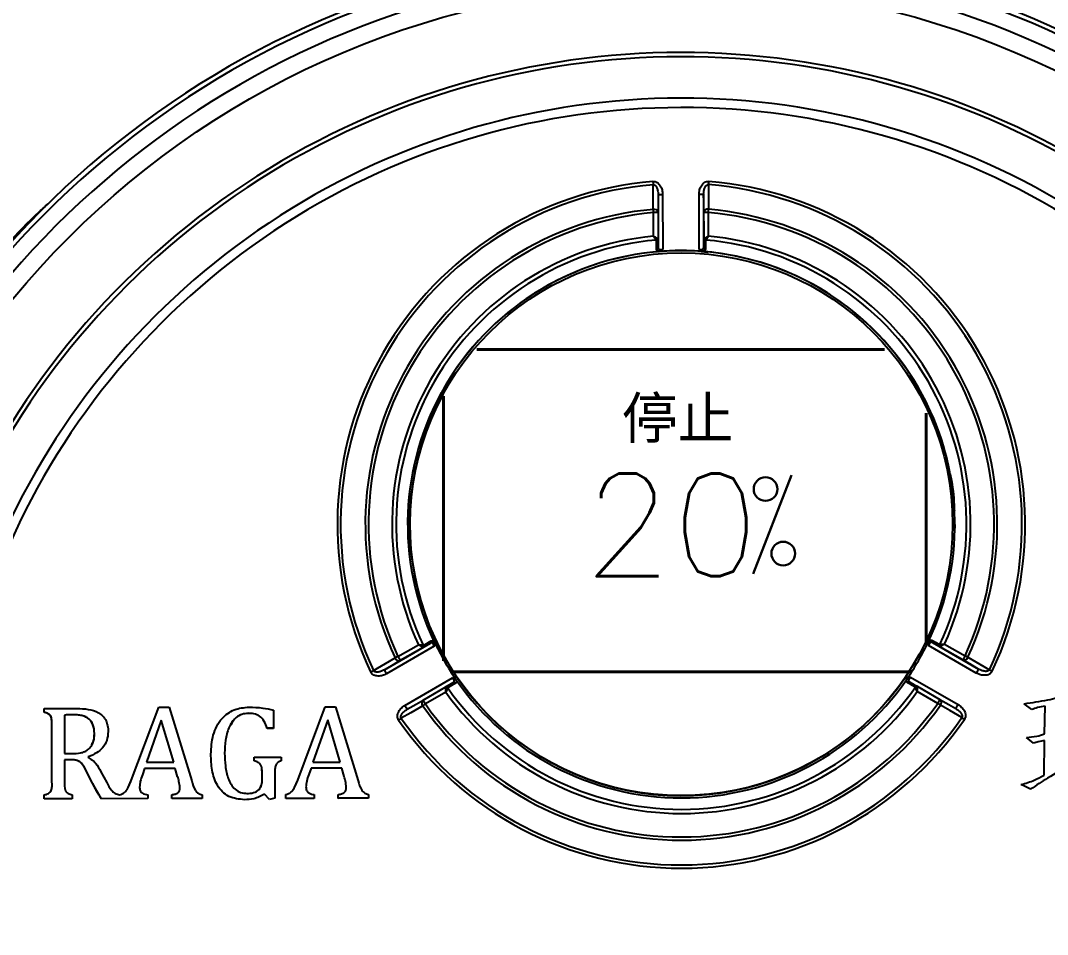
# Model space of a CAD drawing. Header units: millimetres. Extents: x 2462 to 4142, y 835 to 2023.
# Drawn here: x 2954.3 to 3066.9, y 1739.3 to 1839.5 of the extents above; entities that cross this region are included whole.
import ezdxf

# ---------------------------------------------------------------- set-up
doc = ezdxf.new("R2010")
doc.units = ezdxf.units.MM
for name, color, linetype, lineweight in [('DIM', 4, 'Continuous', 13), ('标注', 3, 'Continuous', 13), ('粗实线', 7, 'Continuous', 40)]:
    doc.layers.add(name, color=color, linetype=linetype, lineweight=lineweight)
doc.styles.add('01', font='txt.shx')

msp = doc.modelspace()

# ---------------------------------------------------------------- linework, layer by layer
at = {"color": 7, "linetype": 'Continuous', "lineweight": 25}
for p, q in [((3024.69, 1820.426), (3024.698, 1814.391)), ((3028.698, 1814.396), (3028.69, 1820.431)), ((3029.191, 1820.433), (3029.199, 1814.598)), ((3023.701, 1815.84), (3023.698, 1818.427)), ((3024.197, 1818.426), (3024.201, 1815.534)), ((3029.201, 1815.541), (3029.197, 1818.432)), ((3029.698, 1818.434), (3029.701, 1815.848)), ((3024.198, 1815.503), (3024.2, 1815.537)), ((3024.201, 1815.534), (3024.199, 1814.592)), ((3029.199, 1814.598), (3029.201, 1815.541)), ((3024.202, 1814.555), (3024.196, 1814.56)), ((3028.866, 1814.16), (3029.634, 1814.072)), ((2999.227, 1796.202), (3000.439, 1798.691)), ((3000.631, 1798.527), (3000.624, 1798.514)), ((3056.73, 1784.248), (3056.708, 1783.403)), ((2994.185, 1768.301), (2999.234, 1771.224)), ((2995.676, 1769.747), (2997.914, 1771.043)), ((2999.234, 1771.224), (2998.428, 1770.762)), ((3054.274, 1771.295), (3059.331, 1768.384)), ((3055.604, 1771.116), (3057.845, 1769.826)), ((2999.657, 1770.89), (2994.435, 1767.866)), ((2998.428, 1770.762), (2995.925, 1769.313)), ((3052.832, 1769.974), (3052.839, 1769.987)), ((3059.08, 1767.949), (3053.85, 1770.96)), ((3057.595, 1769.391), (3055.089, 1770.834)), ((2996.439, 1764.405), (3001.662, 1767.429)), ((3000.933, 1766.435), (3001.74, 1766.897)), ((3001.77, 1766.919), (3001.769, 1766.911)), ((3051.75, 1766.975), (3051.749, 1766.983)), ((3051.855, 1767.493), (3057.085, 1764.482)), ((2998.431, 1764.986), (3000.933, 1766.435)), ((3000.92, 1765.851), (2998.682, 1764.555)), ((3000.962, 1766.448), (3000.932, 1766.433)), ((3052.596, 1766.498), (3052.565, 1766.514)), ((3052.594, 1766.501), (3055.1, 1765.058)), ((3054.852, 1764.626), (3052.61, 1765.917)), ((3064.328, 1764.585), (3064.327, 1764.584)), ((3065.157, 1763.946), (3064.327, 1764.584)), ((3065.158, 1763.948), (3064.328, 1764.585)), ((3066.565, 1761.268), (3066.625, 1764.331)), ((3066.566, 1761.269), (3066.626, 1764.333)), ((3066.626, 1764.333), (3066.625, 1764.331)), ((2956.884, 1764.051), (2956.883, 1764.049)), ((2956.884, 1763.638), (2956.883, 1764.049)), ((2956.884, 1764.051), (2960.496, 1764.055)), ((2956.884, 1763.639), (2956.884, 1764.051)), ((2956.884, 1763.639), (2956.884, 1763.638)), ((2959.104, 1763.34), (2959.109, 1759.114)), ((2960.16, 1763.369), (2960.16, 1763.367)), ((2966.437, 1756.168), (2969.445, 1764.202)), ((2966.438, 1756.17), (2969.446, 1764.204)), ((2969.446, 1764.204), (2969.445, 1764.202)), ((2969.446, 1764.204), (2970.591, 1764.205)), ((2970.591, 1764.205), (2973.062, 1756.12)), ((2979.253, 1763.531), (2979.252, 1763.529)), ((2982.015, 1763.879), (2982.018, 1761.888)), ((2984.685, 1756.191), (2987.693, 1764.226)), ((2984.686, 1756.193), (2987.694, 1764.227)), ((2987.694, 1764.227), (2987.693, 1764.226)), ((2987.694, 1764.227), (2988.839, 1764.229)), ((2988.839, 1764.229), (2991.31, 1756.144)), ((3065.158, 1763.948), (3065.157, 1763.946)), ((2957.733, 1762.204), (2957.732, 1762.202)), ((2957.74, 1756.02), (2957.732, 1762.202)), ((2957.741, 1756.021), (2957.733, 1762.204)), ((2969.731, 1762.785), (2968.105, 1758.165)), ((2971.095, 1758.169), (2969.73, 1762.783)), ((2971.096, 1758.169), (2969.731, 1762.785)), ((2975.853, 1762.177), (2975.852, 1762.175)), ((2987.979, 1762.808), (2986.353, 1758.189)), ((2989.342, 1758.193), (2987.978, 1762.806)), ((2989.344, 1758.193), (2987.979, 1762.808)), ((2962.399, 1761.331), (2962.398, 1761.329)), ((2981.332, 1761.887), (2981.331, 1761.885)), ((2982.017, 1761.886), (2981.331, 1761.885)), ((2982.018, 1761.888), (2981.332, 1761.887)), ((2982.018, 1761.888), (2982.017, 1761.886)), ((2963.59, 1760.19), (2963.591, 1760.192)), ((3064.588, 1760.884), (3064.587, 1760.882)), ((3065.354, 1760.245), (3064.587, 1760.882)), ((3065.354, 1760.246), (3064.588, 1760.884)), ((3065.354, 1760.246), (3065.354, 1760.245)), ((3066.507, 1756.736), (3066.566, 1760.565)), ((3066.508, 1756.737), (3066.567, 1760.567)), ((3066.567, 1760.567), (3066.566, 1760.565)), ((2959.109, 1759.114), (2959.926, 1759.115)), ((2961.701, 1758.751), (2961.701, 1758.687)), ((2979.906, 1758.729), (2979.905, 1758.728)), ((2979.906, 1758.316), (2979.905, 1758.728)), ((2979.906, 1758.729), (2982.869, 1758.733)), ((2979.907, 1758.318), (2979.906, 1758.729)), ((2982.869, 1758.733), (2982.869, 1758.322)), ((2959.9, 1758.428), (2959.109, 1758.427)), ((2959.901, 1758.429), (2959.11, 1758.428)), ((2959.11, 1758.428), (2959.113, 1756.027)), ((2959.901, 1758.429), (2959.9, 1758.428)), ((2968.105, 1758.165), (2971.096, 1758.169)), ((2979.907, 1758.318), (2979.906, 1758.316)), ((2982.869, 1758.322), (2982.869, 1758.32)), ((2986.353, 1758.189), (2989.344, 1758.193)), ((2961.571, 1757.083), (2961.57, 1757.082)), ((2962.182, 1755.884), (2961.57, 1757.082)), ((2962.183, 1755.886), (2961.571, 1757.083)), ((2963.112, 1757.132), (2963.744, 1755.952)), ((2967.898, 1757.479), (2967.657, 1756.801)), ((2971.266, 1757.484), (2967.898, 1757.479)), ((2971.265, 1757.482), (2967.898, 1757.478)), ((2971.266, 1757.484), (2971.265, 1757.482)), ((2971.519, 1756.582), (2971.265, 1757.482)), ((2971.52, 1756.583), (2971.266, 1757.484)), ((2971.52, 1756.583), (2971.519, 1756.582)), ((2980.79, 1756.685), (2980.789, 1756.684)), ((2980.79, 1756.255), (2980.789, 1756.684)), ((2980.79, 1756.257), (2980.79, 1756.685)), ((2982.162, 1756.739), (2982.165, 1754.22)), ((2986.146, 1757.502), (2985.905, 1756.825)), ((2989.514, 1757.507), (2986.146, 1757.502)), ((2989.513, 1757.505), (2986.146, 1757.501)), ((2989.514, 1757.507), (2989.513, 1757.505)), ((2989.767, 1756.605), (2989.513, 1757.505)), ((2989.768, 1756.607), (2989.514, 1757.507)), ((2989.768, 1756.607), (2989.767, 1756.605)), ((2957.741, 1756.021), (2957.74, 1756.02)), ((2962.183, 1755.886), (2962.182, 1755.884)), ((2963.159, 1754.164), (2962.183, 1755.886)), ((2966.081, 1755.389), (2966.437, 1756.168)), ((2966.438, 1756.17), (2966.437, 1756.168)), ((2971.762, 1755.377), (2971.761, 1755.375)), ((2980.79, 1756.257), (2980.79, 1756.255)), ((2984.329, 1755.412), (2984.685, 1756.191)), ((2984.686, 1756.193), (2984.685, 1756.191)), ((2990.01, 1755.4), (2990.009, 1755.399)), ((3064.02, 1755.713), (3064.019, 1755.712)), ((3064.128, 1755.657), (3064.019, 1755.712)), ((3065.042, 1755.204), (3064.02, 1755.713)), ((2956.896, 1754.584), (2956.895, 1754.582)), ((2956.896, 1754.171), (2956.895, 1754.582)), ((2956.897, 1754.172), (2956.896, 1754.584)), ((2959.961, 1754.175), (2956.896, 1754.171)), ((2956.897, 1754.172), (2956.896, 1754.171)), ((2959.962, 1754.176), (2956.897, 1754.172)), ((2959.962, 1754.176), (2959.961, 1754.175)), ((2959.962, 1754.588), (2959.962, 1754.176)), ((2968.24, 1754.185), (2963.158, 1754.162)), ((2963.159, 1754.164), (2963.158, 1754.162)), ((2968.241, 1754.187), (2963.159, 1754.164)), ((2968.241, 1754.187), (2968.24, 1754.185)), ((2968.241, 1754.598), (2968.241, 1754.187)), ((2970.873, 1754.602), (2970.872, 1754.6)), ((2970.873, 1754.189), (2970.872, 1754.6)), ((2970.874, 1754.19), (2970.873, 1754.602)), ((2974.207, 1754.193), (2970.873, 1754.189)), ((2970.874, 1754.19), (2970.873, 1754.189)), ((2974.207, 1754.194), (2970.874, 1754.19)), ((2974.207, 1754.606), (2974.207, 1754.194)), ((2974.207, 1754.194), (2974.207, 1754.193)), ((2981.584, 1754.067), (2981.039, 1754.679)), ((2982.165, 1754.22), (2981.584, 1754.067)), ((2983.399, 1754.618), (2983.398, 1754.616)), ((2983.399, 1754.205), (2983.398, 1754.616)), ((2983.4, 1754.206), (2983.399, 1754.618)), ((2986.488, 1754.209), (2983.399, 1754.205)), ((2983.4, 1754.206), (2983.399, 1754.205)), ((2986.489, 1754.21), (2983.4, 1754.206)), ((2986.488, 1754.622), (2986.489, 1754.21)), ((2986.489, 1754.21), (2986.488, 1754.209)), ((2989.121, 1754.625), (2989.12, 1754.624)), ((2989.121, 1754.212), (2989.12, 1754.624)), ((2989.122, 1754.213), (2989.121, 1754.625)), ((2992.454, 1754.216), (2989.121, 1754.212)), ((2989.122, 1754.213), (2989.121, 1754.212)), ((2992.455, 1754.218), (2989.122, 1754.213)), ((2992.455, 1754.218), (2992.454, 1754.216)), ((2992.455, 1754.629), (2992.455, 1754.218))]:
    msp.add_line(p, q, dxfattribs=at)
at = {"color": 7, "linetype": 'Continuous', "lineweight": 25, "flags": 128}
for points in [[(3023.666, 1818.778), (3023.663, 1820.295), (3023.661, 1821.487)], [(3029.718, 1821.494), (3029.724, 1819.978), (3029.728, 1818.786)], [(3024.191, 1820.427), (3024.195, 1819.306), (3024.197, 1818.426)], [(3029.197, 1818.432), (3029.194, 1819.553), (3029.191, 1820.433)], [(3024.015, 1814.411), (3024.016, 1814.939), (3024.017, 1815.354)], [(3029.386, 1815.361), (3029.384, 1814.833), (3029.383, 1814.418)], [(2998.492, 1771.012), (2998.943, 1771.271), (2999.298, 1771.474)], [(3054.209, 1771.544), (3054.666, 1771.287), (3055.024, 1771.084)], [(3055.089, 1770.834), (3054.633, 1771.092), (3054.274, 1771.295)], [(2993, 1768.225), (2994.319, 1768.993), (2995.355, 1769.597)], [(2995.925, 1769.313), (2994.951, 1768.746), (2994.185, 1768.301)], [(3057.845, 1769.826), (3057.796, 1769.742), (3057.749, 1769.66), (3057.706, 1769.585), (3057.668, 1769.519), (3057.637, 1769.465), (3057.614, 1769.425), (3057.6, 1769.4), (3057.595, 1769.391)], [(3059.331, 1768.384), (3058.359, 1768.948), (3057.595, 1769.391)], [(3058.165, 1769.677), (3059.481, 1768.912), (3060.514, 1768.311)], [(3059.331, 1768.384), (3059.326, 1768.375), (3059.311, 1768.35), (3059.288, 1768.31), (3059.257, 1768.256), (3059.219, 1768.19), (3059.176, 1768.115), (3059.129, 1768.033), (3059.08, 1767.949)], [(3001.988, 1766.829), (3001.537, 1766.57), (3001.182, 1766.366)], [(3052.346, 1766.431), (3051.89, 1766.689), (3051.531, 1766.892)], [(3051.78, 1766.961), (3052.236, 1766.703), (3052.594, 1766.501)], [(2998.393, 1764.351), (2997.073, 1763.585), (2996.036, 1762.983)], [(2996.69, 1763.974), (2997.665, 1764.54), (2998.431, 1764.986)], [(3055.1, 1765.058), (3055.096, 1765.05), (3055.081, 1765.026), (3055.059, 1764.986), (3055.028, 1764.932), (3054.99, 1764.867), (3054.947, 1764.792), (3054.9, 1764.711), (3054.852, 1764.626)], [(3055.1, 1765.058), (3056.072, 1764.494), (3056.836, 1764.05)], [(3057.492, 1763.061), (3056.176, 1763.824), (3055.141, 1764.423)], [(3056.836, 1764.05), (3056.841, 1764.058), (3056.855, 1764.083), (3056.878, 1764.122), (3056.909, 1764.176), (3056.946, 1764.242), (3056.99, 1764.316), (3057.036, 1764.398), (3057.085, 1764.482)]]:
    msp.add_lwpolyline(points, dxfattribs=at)
at = {"color": 7, "linetype": 'Continuous', "lineweight": 25}
for centre, radius in [((3026.511, 1748.766), 94.663), ((3026.735, 1784.256), 29.75)]:
    msp.add_circle(centre, radius, dxfattribs=at)
for centre, radius, start, end in [((3026.49, 1748.729), 98.896, 99.98751, 170.15867), ((3026.508, 1748.761), 98.356, 99.97048, 170.17569), ((3026.508, 1748.76), 98.358, 9.97103, 80.17554), ((3026.49, 1748.728), 98.897, 9.98805, 80.15852), ((3026.511, 1748.767), 96.559, 99.97048, 170.17569), ((3026.511, 1748.765), 96.56, 9.97103, 80.17554), ((3026.772, 1749.242), 86.736, 352.83814, 187.30792), ((3026.773, 1749.245), 86.27, 352.83813, 187.30793), ((3026.781, 1749.258), 81.714, 352.48125, 187.66482), ((3026.781, 1749.26), 80.681, 352.48124, 187.66483), ((3026.736, 1784.26), 37.707, 94.72361, 205.42275), ((3212.216, 1837.401), 189.226, 184.71747, 184.82439), ((3283.993, 1801.469), 255.063, 175.41772, 175.49703), ((3026.737, 1784.26), 37.707, 334.72419, 85.42251), ((3026.737, 1784.26), 37.353, 94.72361, 205.42275), ((3026.737, 1784.26), 37.354, 334.7242, 85.4225), ((3024.515, 1859.952), 39.527, 269.53091, 270.25444), ((3028.764, 1860.463), 40.032, 269.89434, 270.6112), ((3026.741, 1784.269), 34.646, 95.09165, 205.05471), ((3026.741, 1784.269), 34.293, 95.09165, 205.05471), ((3023.752, 1818.331), 0.456, 12.041, 100.76089), ((2837.03, 1801.815), 187.406, 5.08544, 5.1934), ((3023.874, 1778.9), 39.527, 89.53091, 90.25444), ((3029.645, 1818.336), 0.457, 79.4491, 167.92022), ((3029.624, 1778.402), 40.032, 89.89434, 90.6112), ((2771.88, 1840.765), 258.783, 355.04975, 355.12792), ((3026.742, 1784.269), 34.293, 335.09222, 85.05448), ((3026.741, 1784.269), 34.646, 335.09221, 85.05449), ((3026.742, 1784.269), 31.717, 95.50035, 204.64601), ((3026.741, 1784.268), 31.264, 95.04994, 205.09641), ((3023.929, 1815.632), 0.229, 285.17071, 349.95254), ((3024.012, 1815.543), 0.189, 271.51248, 357.39618), ((3029.39, 1815.55), 0.19, 182.85594, 268.61862), ((3029.473, 1815.639), 0.229, 190.2422, 254.92736), ((3026.741, 1784.268), 31.264, 335.05052, 85.09619), ((3026.742, 1784.269), 31.717, 335.50092, 84.64578), ((3026.736, 1784.26), 30, 94.80213, 205.34423), ((3026.731, 1784.25), 30, 90.07294, 151.33646), ((3024.01, 1814.6), 0.189, 271.64013, 357.40387), ((3026.736, 1784.26), 30, 85.34382, 94.80225), ((3026.731, 1784.25), 30, 2.81714, 90.07307), ((3026.737, 1784.26), 30, 334.8027, 85.344), ((3029.388, 1814.608), 0.19, 182.84832, 268.49114), ((3026.728, 1784.244), 29.75, 151.33681, 331.33625), ((2999.132, 1771.384), 0.19, 302.76923, 28.40737), ((3026.737, 1784.26), 30, 205.34413, 214.80257), ((3026.737, 1784.26), 30, 325.34392, 334.80244), ((3054.377, 1771.454), 0.19, 151.70659, 237.28482), ((3055.191, 1770.994), 0.19, 151.57906, 237.27735), ((3055.309, 1771.022), 0.229, 165.20394, 229.91985), ((2998.208, 1770.949), 0.228, 310.16449, 15.00499), ((2998.325, 1770.921), 0.19, 302.77663, 28.53512), ((3070.735, 1609.128), 177.291, 115.04734, 115.16173), ((2995.787, 1769.748), 0.457, 199.36099, 287.67511), ((2960.184, 1749.051), 41.085, 29.54886, 30.24745), ((3057.733, 1769.828), 0.458, 252.44888, 340.70958), ((3013.759, 1674.834), 104.724, 64.91032, 65.10374), ((2915.917, 1929.625), 178.863, 295.41544, 295.52883), ((3029.927, 1788.562), 41.085, 209.54886, 210.24745), ((3105.513, 1862.831), 104.685, 244.54222, 244.73571), ((3001.827, 1766.729), 0.189, 31.72376, 117.49033), ((3026.737, 1784.26), 30, 214.80241, 325.34366), ((3051.693, 1766.793), 0.189, 62.64255, 148.47014), ((3000.986, 1766.152), 0.228, 45.08991, 110.0333), ((3026.742, 1784.269), 31.717, 215.50062, 324.64544), ((3001.021, 1766.267), 0.189, 31.59583, 117.48286), ((3026.741, 1784.268), 31.264, 215.05022, 325.09585), ((3052.507, 1766.332), 0.189, 62.65017, 148.59802), ((3052.543, 1766.218), 0.228, 70.12675, 135.04222), ((3031.572, 1784.604), 40.526, 209.8964, 210.602), ((2998.737, 1764.649), 0.455, 132.2705, 220.85579), ((3135.115, 1570.335), 237.35, 125.08662, 125.17208), ((3026.742, 1784.269), 34.646, 215.09194, 325.05413), ((2963.549, 1744.355), 40.526, 29.8964, 30.602), ((3026.742, 1784.269), 34.293, 215.09193, 325.05414), ((2994.603, 1678.37), 105.214, 54.87367, 55.06623), ((3054.796, 1764.72), 0.455, 319.30276, 48.08341), ((2862.301, 1955.366), 234.299, 304.71851, 304.80509), ((3026.737, 1784.26), 37.707, 214.72389, 325.42217), ((3026.737, 1784.26), 37.354, 214.72388, 325.42219), ((3117.434, 1849.44), 105.139, 235.24158, 235.43428)]:
    msp.add_arc(centre, radius, start, end, dxfattribs=at)
for points, knots in [([(3023.631, 1821.839), (3023.714, 1821.837), (3023.88, 1821.833), (3024.182, 1821.689), (3024.463, 1821.377), (3024.655, 1820.917), (3024.679, 1820.589), (3024.69, 1820.426)], [0, 0, 0, 0, 0.1253862, 0.2510607, 0.5003133, 0.7501156, 1, 1, 1, 1]), ([(3028.69, 1820.431), (3028.702, 1820.595), (3028.724, 1820.922), (3028.915, 1821.383), (3029.196, 1821.695), (3029.498, 1821.841), (3029.663, 1821.844), (3029.746, 1821.846)], [0, 0, 0, 0, 0.2502314, 0.5000296, 0.7491734, 0.874662, 1, 1, 1, 1]), ([(3023.661, 1821.487), (3023.682, 1821.488), (3023.724, 1821.49), (3023.809, 1821.464), (3023.905, 1821.394), (3023.996, 1821.274), (3024.098, 1821.074), (3024.135, 1820.906), (3024.16, 1820.792)], [0, 0, 0, 0, 0.06582284, 0.13138416, 0.27321533, 0.43641452, 0.61616781, 1, 1, 1, 1]), ([(3024.16, 1820.792), (3024.16, 1820.792), (3024.194, 1820.674), (3024.192, 1820.55), (3024.191, 1820.427)], [0, 0, 0, 0, 0.0029162, 1, 1, 1, 1]), ([(3029.191, 1820.433), (3029.196, 1820.555), (3029.207, 1820.794), (3029.284, 1821.081), (3029.383, 1821.281), (3029.474, 1821.401), (3029.57, 1821.471), (3029.655, 1821.497), (3029.697, 1821.495), (3029.718, 1821.494)], [0, 0, 0, 0, 0.28654563, 0.56106869, 0.68919014, 0.8054766, 0.90650496, 0.95317639, 1, 1, 1, 1]), ([(2928.741, 1765.61), (2929.425, 1768.91), (2930.792, 1775.511), (2934.108, 1785.082), (2938.315, 1794.279), (2943.438, 1803.015), (2949.486, 1811.11), (2954.207, 1816.628), (2957.094, 1819.194), (2957.463, 1819.523)], [0, 0, 0, 0, 0.16268914, 0.32537829, 0.48806743, 0.65075657, 0.81344572, 0.97613486, 1, 1, 1, 1]), ([(3023.989, 1815.411), (3023.974, 1815.433), (3023.943, 1815.48), (3023.876, 1815.581), (3023.794, 1815.703), (3023.736, 1815.789), (3023.701, 1815.84)], [0, 0, 0, 0, 0.2332838, 0.4987609, 0.703468, 1, 1, 1, 1]), ([(3023.701, 1815.84), (3023.755, 1815.811), (3023.847, 1815.762), (3023.975, 1815.691), (3024.082, 1815.632), (3024.131, 1815.605), (3024.154, 1815.592)], [0, 0, 0, 0, 0.2946467, 0.5012456, 0.7664226, 1, 1, 1, 1]), ([(3024.017, 1815.354), (3024.015, 1815.365), (3024.013, 1815.385), (3023.996, 1815.403), (3023.989, 1815.411)], [0, 0, 0, 0, 0.5593038, 1, 1, 1, 1]), ([(3024.154, 1815.592), (3024.167, 1815.584), (3024.194, 1815.566), (3024.199, 1815.545), (3024.201, 1815.534)], [0, 0, 0, 0, 0.4553313, 1, 1, 1, 1]), ([(3029.201, 1815.541), (3029.203, 1815.552), (3029.208, 1815.572), (3029.235, 1815.59), (3029.248, 1815.598)], [0, 0, 0, 0, 0.5446687, 1, 1, 1, 1]), ([(3029.248, 1815.598), (3029.271, 1815.611), (3029.321, 1815.639), (3029.428, 1815.698), (3029.556, 1815.769), (3029.648, 1815.819), (3029.701, 1815.848)], [0, 0, 0, 0, 0.2335598, 0.4987543, 0.7053199, 1, 1, 1, 1]), ([(3029.414, 1815.418), (3029.405, 1815.408), (3029.389, 1815.39), (3029.387, 1815.37), (3029.386, 1815.361)], [0, 0, 0, 0, 0.5591883, 1, 1, 1, 1]), ([(3029.701, 1815.848), (3029.667, 1815.797), (3029.61, 1815.71), (3029.527, 1815.589), (3029.46, 1815.487), (3029.429, 1815.44), (3029.414, 1815.418)], [0, 0, 0, 0, 0.2964987, 0.501239, 0.7666988, 1, 1, 1, 1]), ([(3024.294, 1814.171), (3024.252, 1814.185), (3024.167, 1814.212), (3024.081, 1814.271), (3024.025, 1814.338), (3024.018, 1814.387), (3024.015, 1814.411)], [0, 0, 0, 0, 0.2466328, 0.5004014, 0.7469414, 1, 1, 1, 1]), ([(3024.199, 1814.592), (3024.207, 1814.546), (3024.22, 1814.477), (3024.299, 1814.401), (3024.357, 1814.372), (3024.384, 1814.358)], [0, 0, 0, 0, 0.4990701, 0.7628027, 1, 1, 1, 1]), ([(3024.225, 1814.154), (3024.266, 1814.161), (3024.354, 1814.177), (3024.515, 1814.257), (3024.626, 1814.338), (3024.698, 1814.391)], [0, 0, 0, 0, 0.2307502, 0.499775, 1, 1, 1, 1]), ([(3024.225, 1814.154), (3024.239, 1814.156), (3024.259, 1814.158), (3024.283, 1814.165), (3024.29, 1814.169), (3024.294, 1814.171)], [0, 0, 0, 0, 0.5590981, 0.7786873, 1, 1, 1, 1]), ([(3024.384, 1814.358), (3024.383, 1814.352), (3024.382, 1814.334), (3024.375, 1814.294), (3024.358, 1814.245), (3024.329, 1814.198), (3024.306, 1814.18), (3024.294, 1814.171)], [0, 0, 0, 0, 0.079312, 0.22974634, 0.50531734, 0.74880937, 1, 1, 1, 1]), ([(3028.698, 1814.396), (3028.734, 1814.369), (3028.806, 1814.317), (3028.922, 1814.243), (3029.043, 1814.183), (3029.131, 1814.168), (3029.172, 1814.161)], [0, 0, 0, 0, 0.2502989, 0.5003561, 0.7702956, 1, 1, 1, 1]), ([(3029.013, 1814.364), (3029.04, 1814.378), (3029.098, 1814.407), (3029.177, 1814.483), (3029.19, 1814.553), (3029.199, 1814.598)], [0, 0, 0, 0, 0.2371779, 0.5009298, 1, 1, 1, 1]), ([(3029.013, 1814.364), (3029.015, 1814.341), (3029.021, 1814.302), (3029.041, 1814.248), (3029.067, 1814.205), (3029.091, 1814.186), (3029.103, 1814.177)], [0, 0, 0, 0, 0.2846567, 0.5003173, 0.7484157, 1, 1, 1, 1]), ([(3029.383, 1814.418), (3029.38, 1814.393), (3029.373, 1814.345), (3029.316, 1814.278), (3029.23, 1814.219), (3029.145, 1814.191), (3029.103, 1814.177)], [0, 0, 0, 0, 0.25300459, 0.49959593, 0.75331724, 1, 1, 1, 1]), ([(3029.103, 1814.177), (3029.106, 1814.175), (3029.114, 1814.171), (3029.137, 1814.164), (3029.157, 1814.162), (3029.172, 1814.161)], [0, 0, 0, 0, 0.2172611, 0.4477367, 1, 1, 1, 1]), ([(3056.201, 1789.771), (3056.228, 1789.655), (3056.488, 1788.539), (3056.633, 1787.177), (3056.672, 1785.937), (3056.678, 1785.722)], [0, 0, 0, 0, 0.0878179, 0.8420885, 1, 1, 1, 1]), ([(2998.355, 1770.774), (2998.332, 1770.788), (2998.284, 1770.817), (2998.18, 1770.881), (2998.054, 1770.957), (2997.966, 1771.011), (2997.914, 1771.043)], [0, 0, 0, 0, 0.2335598, 0.4987543, 0.7053199, 1, 1, 1, 1]), ([(2997.914, 1771.043), (2997.975, 1771.039), (2998.079, 1771.032), (2998.225, 1771.021), (2998.346, 1771.014), (2998.402, 1771.01), (2998.428, 1771.008)], [0, 0, 0, 0, 0.29649866, 0.50123901, 0.76669877, 1, 1, 1, 1]), ([(2999.528, 1771.179), (2999.503, 1771.196), (2999.449, 1771.232), (2999.344, 1771.263), (2999.278, 1771.24), (2999.234, 1771.224)], [0, 0, 0, 0, 0.2371779, 0.5009298, 1, 1, 1, 1]), ([(2999.298, 1771.474), (2999.321, 1771.484), (2999.366, 1771.502), (2999.452, 1771.486), (2999.545, 1771.44), (2999.612, 1771.38), (2999.644, 1771.35)], [0, 0, 0, 0, 0.2530046, 0.4995959, 0.7533172, 1, 1, 1, 1]), ([(2999.644, 1771.35), (2999.642, 1771.335), (2999.638, 1771.306), (2999.612, 1771.258), (2999.579, 1771.219), (2999.548, 1771.193), (2999.533, 1771.183), (2999.528, 1771.179)], [0, 0, 0, 0, 0.2513234, 0.4940353, 0.7756165, 0.9195533, 1, 1, 1, 1]), ([(2999.644, 1771.35), (2999.644, 1771.354), (2999.644, 1771.363), (2999.638, 1771.387), (2999.63, 1771.405), (2999.624, 1771.418)], [0, 0, 0, 0, 0.2172611, 0.4477367, 1, 1, 1, 1]), ([(2999.657, 1770.89), (2999.662, 1770.935), (2999.672, 1771.024), (2999.678, 1771.161), (2999.669, 1771.296), (2999.638, 1771.38), (2999.624, 1771.418)], [0, 0, 0, 0, 0.2502989, 0.5003561, 0.7702956, 1, 1, 1, 1]), ([(3053.882, 1771.487), (3053.868, 1771.449), (3053.837, 1771.365), (3053.826, 1771.185), (3053.841, 1771.048), (3053.85, 1770.96)], [0, 0, 0, 0, 0.2307502, 0.499775, 1, 1, 1, 1]), ([(3053.862, 1771.419), (3053.895, 1771.449), (3053.961, 1771.51), (3054.055, 1771.555), (3054.141, 1771.572), (3054.186, 1771.554), (3054.209, 1771.544)], [0, 0, 0, 0, 0.2466328, 0.5004014, 0.7469414, 1, 1, 1, 1]), ([(3053.882, 1771.487), (3053.876, 1771.474), (3053.868, 1771.456), (3053.862, 1771.432), (3053.862, 1771.424), (3053.862, 1771.419)], [0, 0, 0, 0, 0.5590981, 0.7786873, 1, 1, 1, 1]), ([(3053.979, 1771.249), (3053.974, 1771.252), (3053.959, 1771.263), (3053.928, 1771.288), (3053.894, 1771.327), (3053.868, 1771.375), (3053.864, 1771.404), (3053.862, 1771.419)], [0, 0, 0, 0, 0.079312, 0.22974634, 0.50531734, 0.74880937, 1, 1, 1, 1]), ([(3054.274, 1771.295), (3054.23, 1771.31), (3054.164, 1771.333), (3054.058, 1771.302), (3054.005, 1771.266), (3053.979, 1771.249)], [0, 0, 0, 0, 0.4990701, 0.7628027, 1, 1, 1, 1]), ([(3055.024, 1771.084), (3055.035, 1771.08), (3055.054, 1771.072), (3055.077, 1771.078), (3055.088, 1771.08)], [0, 0, 0, 0, 0.5593038, 1, 1, 1, 1]), ([(3055.088, 1771.08), (3055.114, 1771.082), (3055.171, 1771.086), (3055.292, 1771.094), (3055.439, 1771.105), (3055.542, 1771.112), (3055.604, 1771.116)], [0, 0, 0, 0, 0.23328382, 0.49876095, 0.70346803, 1, 1, 1, 1]), ([(3055.604, 1771.116), (3055.552, 1771.084), (3055.463, 1771.03), (3055.337, 1770.954), (3055.233, 1770.89), (3055.185, 1770.861), (3055.162, 1770.847)], [0, 0, 0, 0, 0.2946467, 0.5012456, 0.7664226, 1, 1, 1, 1]), ([(2998.428, 1770.762), (2998.417, 1770.758), (2998.397, 1770.752), (2998.368, 1770.767), (2998.355, 1770.774)], [0, 0, 0, 0, 0.5446687, 1, 1, 1, 1]), ([(2998.428, 1771.008), (2998.442, 1771.005), (2998.465, 1771), (2998.483, 1771.008), (2998.492, 1771.012)], [0, 0, 0, 0, 0.55918828, 1, 1, 1, 1]), ([(3055.162, 1770.847), (3055.149, 1770.84), (3055.119, 1770.824), (3055.1, 1770.83), (3055.089, 1770.834)], [0, 0, 0, 0, 0.4553313, 1, 1, 1, 1]), ([(2994.435, 1767.866), (2994.287, 1767.794), (2993.992, 1767.65), (2993.497, 1767.585), (2993.087, 1767.672), (2992.81, 1767.861), (2992.724, 1768.002), (2992.681, 1768.073)], [0, 0, 0, 0, 0.2502314, 0.5000296, 0.7491734, 0.874662, 1, 1, 1, 1]), ([(2994.185, 1768.301), (2994.077, 1768.244), (2993.864, 1768.133), (2993.577, 1768.056), (2993.353, 1768.042), (2993.203, 1768.061), (2993.095, 1768.108), (2993.03, 1768.169), (2993.01, 1768.206), (2993, 1768.225)], [0, 0, 0, 0, 0.2865456, 0.5610687, 0.6891901, 0.8054766, 0.906505, 0.9531764, 1, 1, 1, 1]), ([(3060.834, 1768.16), (3060.791, 1768.089), (3060.705, 1767.947), (3060.428, 1767.757), (3060.018, 1767.67), (3059.523, 1767.734), (3059.228, 1767.877), (3059.08, 1767.949)], [0, 0, 0, 0, 0.1253862, 0.2510607, 0.5003133, 0.7501156, 1, 1, 1, 1]), ([(3060.514, 1768.311), (3060.504, 1768.292), (3060.485, 1768.255), (3060.42, 1768.194), (3060.312, 1768.146), (3060.162, 1768.127), (3059.939, 1768.141), (3059.651, 1768.217), (3059.439, 1768.327), (3059.331, 1768.384)], [0, 0, 0, 0, 0.0469095, 0.0936327, 0.1947106, 0.3110168, 0.4391204, 0.7135016, 1, 1, 1, 1]), ([(3002.103, 1767.137), (3002.076, 1767.169), (3002.019, 1767.238), (3001.869, 1767.337), (3001.743, 1767.393), (3001.662, 1767.429)], [0, 0, 0, 0, 0.2307502, 0.499775, 1, 1, 1, 1]), ([(3001.74, 1766.897), (3001.775, 1766.927), (3001.828, 1766.973), (3001.854, 1767.079), (3001.849, 1767.143), (3001.847, 1767.173)], [0, 0, 0, 0, 0.4990701, 0.7628027, 1, 1, 1, 1]), ([(3002.054, 1767.189), (3002.04, 1767.195), (3002.013, 1767.206), (3001.962, 1767.207), (3001.905, 1767.198), (3001.868, 1767.182), (3001.847, 1767.173)], [0, 0, 0, 0, 0.2515598, 0.4996828, 0.715314, 1, 1, 1, 1]), ([(3002.054, 1767.189), (3002.063, 1767.146), (3002.082, 1767.058), (3002.075, 1766.955), (3002.046, 1766.874), (3002.008, 1766.844), (3001.988, 1766.829)], [0, 0, 0, 0, 0.2466328, 0.5004014, 0.7469414, 1, 1, 1, 1]), ([(3002.103, 1767.137), (3002.094, 1767.149), (3002.082, 1767.165), (3002.065, 1767.182), (3002.058, 1767.187), (3002.054, 1767.189)], [0, 0, 0, 0, 0.5590981, 0.7786873, 1, 1, 1, 1]), ([(3051.855, 1767.493), (3051.814, 1767.475), (3051.732, 1767.439), (3051.61, 1767.376), (3051.498, 1767.301), (3051.44, 1767.232), (3051.414, 1767.2)], [0, 0, 0, 0, 0.2502989, 0.5003561, 0.7702956, 1, 1, 1, 1]), ([(3051.463, 1767.252), (3051.459, 1767.25), (3051.452, 1767.245), (3051.435, 1767.228), (3051.423, 1767.212), (3051.414, 1767.2)], [0, 0, 0, 0, 0.2172611, 0.4477367, 1, 1, 1, 1]), ([(3051.531, 1766.892), (3051.512, 1766.907), (3051.473, 1766.937), (3051.443, 1767.018), (3051.435, 1767.121), (3051.454, 1767.209), (3051.463, 1767.252)], [0, 0, 0, 0, 0.2530046, 0.4995959, 0.7533172, 1, 1, 1, 1]), ([(3051.67, 1767.237), (3051.649, 1767.246), (3051.612, 1767.261), (3051.555, 1767.27), (3051.504, 1767.269), (3051.477, 1767.258), (3051.463, 1767.252)], [0, 0, 0, 0, 0.2846567, 0.5003173, 0.7484157, 1, 1, 1, 1]), ([(3051.67, 1767.237), (3051.668, 1767.207), (3051.664, 1767.142), (3051.691, 1767.036), (3051.744, 1766.991), (3051.78, 1766.961)], [0, 0, 0, 0, 0.2371779, 0.5009298, 1, 1, 1, 1]), ([(3000.908, 1766.366), (3000.908, 1766.381), (3000.91, 1766.414), (3000.925, 1766.427), (3000.933, 1766.435)], [0, 0, 0, 0, 0.4553313, 1, 1, 1, 1]), ([(3000.92, 1765.851), (3000.919, 1765.912), (3000.916, 1766.016), (3000.913, 1766.162), (3000.909, 1766.283), (3000.908, 1766.34), (3000.908, 1766.366)], [0, 0, 0, 0, 0.2946467, 0.5012456, 0.7664226, 1, 1, 1, 1]), ([(3001.147, 1766.313), (3001.135, 1766.29), (3001.111, 1766.239), (3001.057, 1766.131), (3000.993, 1765.999), (3000.947, 1765.906), (3000.92, 1765.851)], [0, 0, 0, 0, 0.23328382, 0.49876095, 0.70346803, 1, 1, 1, 1]), ([(3001.182, 1766.366), (3001.173, 1766.359), (3001.157, 1766.347), (3001.15, 1766.324), (3001.147, 1766.313)], [0, 0, 0, 0, 0.5593038, 1, 1, 1, 1]), ([(3052.382, 1766.379), (3052.377, 1766.392), (3052.37, 1766.414), (3052.353, 1766.426), (3052.346, 1766.431)], [0, 0, 0, 0, 0.5591883, 1, 1, 1, 1]), ([(3052.61, 1765.917), (3052.583, 1765.972), (3052.537, 1766.065), (3052.473, 1766.197), (3052.419, 1766.305), (3052.393, 1766.355), (3052.382, 1766.379)], [0, 0, 0, 0, 0.2964987, 0.501239, 0.7666988, 1, 1, 1, 1]), ([(3052.594, 1766.501), (3052.603, 1766.493), (3052.618, 1766.48), (3052.62, 1766.447), (3052.621, 1766.432)], [0, 0, 0, 0, 0.5446687, 1, 1, 1, 1]), ([(3052.621, 1766.432), (3052.62, 1766.406), (3052.62, 1766.349), (3052.617, 1766.228), (3052.615, 1766.081), (3052.612, 1765.978), (3052.61, 1765.917)], [0, 0, 0, 0, 0.2335598, 0.4987543, 0.7053199, 1, 1, 1, 1]), ([(3064.328, 1764.585), (3065.195, 1764.718), (3066.404, 1764.904), (3067.941, 1765.219), (3068.595, 1765.439), (3068.922, 1765.548)], [0, 0, 0, 0, 0.5601633, 0.7802465, 1, 1, 1, 1]), ([(2995.745, 1762.781), (2995.705, 1762.854), (2995.625, 1762.999), (2995.599, 1763.333), (2995.729, 1763.732), (2996.031, 1764.129), (2996.303, 1764.313), (2996.439, 1764.405)], [0, 0, 0, 0, 0.1253862, 0.2510607, 0.5003133, 0.7501156, 1, 1, 1, 1]), ([(3057.085, 1764.482), (3057.221, 1764.39), (3057.494, 1764.207), (3057.797, 1763.811), (3057.927, 1763.412), (3057.902, 1763.078), (3057.823, 1762.933), (3057.783, 1762.86)], [0, 0, 0, 0, 0.2502314, 0.5000296, 0.7491734, 0.874662, 1, 1, 1, 1]), ([(3066.625, 1764.331), (3066.344, 1764.282), (3065.844, 1764.195), (3065.367, 1764.022), (3065.157, 1763.946)], [0, 0, 0, 0, 0.56038766, 1, 1, 1, 1]), ([(3066.626, 1764.333), (3066.345, 1764.284), (3065.845, 1764.196), (3065.368, 1764.024), (3065.158, 1763.948)], [0, 0, 0, 0, 0.56038766, 1, 1, 1, 1]), ([(2957.733, 1762.204), (2957.731, 1762.361), (2957.727, 1762.674), (2957.691, 1763.072), (2957.536, 1763.354), (2957.271, 1763.54), (2957.039, 1763.599), (2956.884, 1763.639)], [0, 0, 0, 0, 0.2497875, 0.4986891, 0.623422, 0.7479725, 1, 1, 1, 1]), ([(2957.732, 1762.202), (2957.729, 1762.377), (2957.724, 1762.724), (2957.67, 1763.243), (2957.285, 1763.536), (2957.018, 1763.604), (2956.884, 1763.638)], [0, 0, 0, 0, 0.2815521, 0.5612636, 0.7788601, 1, 1, 1, 1]), ([(2960.16, 1763.367), (2959.962, 1763.367), (2959.61, 1763.366), (2959.258, 1763.347), (2959.103, 1763.338)], [0, 0, 0, 0, 0.5600157, 1, 1, 1, 1]), ([(2960.16, 1763.369), (2959.984, 1763.369), (2959.632, 1763.368), (2959.28, 1763.349), (2959.104, 1763.34)], [0, 0, 0, 0, 0.5000661, 1, 1, 1, 1]), ([(2962.399, 1761.331), (2962.381, 1761.622), (2962.353, 1762.062), (2962.105, 1762.595), (2961.816, 1762.921), (2961.448, 1763.154), (2960.894, 1763.344), (2960.452, 1763.359), (2960.16, 1763.369)], [0, 0, 0, 0, 0.2489128, 0.3771277, 0.4994141, 0.6203197, 0.749749, 1, 1, 1, 1]), ([(2962.398, 1761.329), (2962.378, 1761.658), (2962.338, 1762.31), (2961.729, 1763.063), (2960.925, 1763.343), (2960.415, 1763.359), (2960.16, 1763.367)], [0, 0, 0, 0, 0.280549, 0.55818377, 0.77860528, 1, 1, 1, 1]), ([(2960.496, 1764.055), (2960.901, 1764.044), (2961.704, 1764.022), (2962.694, 1763.722), (2963.345, 1763.234), (2963.687, 1762.741), (2963.872, 1762.157), (2963.895, 1761.751), (2963.908, 1761.53)], [0, 0, 0, 0, 0.2506607, 0.49794369, 0.62505009, 0.74850346, 0.86304556, 1, 1, 1, 1]), ([(2975.162, 1759.066), (2975.205, 1759.765), (2975.291, 1761.159), (2976.189, 1762.951), (2977.688, 1764.06), (2978.789, 1764.164), (2979.34, 1764.217)], [0, 0, 0, 0, 0.2808621, 0.5603944, 0.779988, 1, 1, 1, 1]), ([(2979.253, 1763.531), (2979.017, 1763.509), (2978.546, 1763.466), (2977.718, 1762.975), (2977.065, 1761.952), (2976.717, 1760.58), (2976.686, 1759.639), (2976.671, 1759.169)], [0, 0, 0, 0, 0.1250099, 0.2499863, 0.4986889, 0.7491401, 1, 1, 1, 1]), ([(2979.252, 1763.529), (2979.017, 1763.507), (2978.548, 1763.463), (2977.809, 1763.048), (2977.521, 1762.534), (2977.35, 1762.228)], [0, 0, 0, 0, 0.2883065, 0.5765354, 1, 1, 1, 1]), ([(2981.331, 1761.885), (2981.241, 1762.141), (2981.063, 1762.652), (2980.562, 1763.258), (2979.891, 1763.506), (2979.465, 1763.521), (2979.252, 1763.529)], [0, 0, 0, 0, 0.2807684, 0.5596325, 0.7793612, 1, 1, 1, 1]), ([(2981.332, 1761.887), (2981.242, 1762.143), (2981.064, 1762.653), (2980.563, 1763.26), (2979.891, 1763.508), (2979.466, 1763.523), (2979.253, 1763.531)], [0, 0, 0, 0, 0.2807684, 0.5596325, 0.7793612, 1, 1, 1, 1]), ([(2979.34, 1764.217), (2979.845, 1764.2), (2980.748, 1764.17), (2981.628, 1763.968), (2982.015, 1763.879)], [0, 0, 0, 0, 0.5599154, 1, 1, 1, 1]), ([(2996.036, 1762.983), (2996.024, 1763.001), (2996.002, 1763.036), (2995.982, 1763.123), (2995.994, 1763.241), (2996.053, 1763.38), (2996.175, 1763.568), (2996.302, 1763.685), (2996.389, 1763.764)], [0, 0, 0, 0, 0.0658285, 0.1313954, 0.2732387, 0.4364519, 0.6162206, 1, 1, 1, 1]), ([(2996.389, 1763.764), (2996.389, 1763.764), (2996.475, 1763.852), (2996.583, 1763.913), (2996.69, 1763.974)], [0, 0, 0, 0, 0.0031279, 1, 1, 1, 1]), ([(3056.836, 1764.05), (3056.944, 1763.99), (3057.052, 1763.929), (3057.138, 1763.841), (3057.139, 1763.84)], [0, 0, 0, 0, 0.993971, 1, 1, 1, 1]), ([(3057.139, 1763.84), (3057.225, 1763.762), (3057.352, 1763.646), (3057.475, 1763.458), (3057.533, 1763.319), (3057.546, 1763.201), (3057.526, 1763.115), (3057.504, 1763.079), (3057.492, 1763.061)], [0, 0, 0, 0, 0.3832777, 0.5632953, 0.7266841, 0.8686344, 0.9342103, 1, 1, 1, 1]), ([(2959.926, 1759.115), (2960.247, 1759.12), (2960.732, 1759.127), (2961.346, 1759.322), (2961.749, 1759.581), (2962.067, 1759.942), (2962.35, 1760.523), (2962.38, 1761.01), (2962.399, 1761.331)], [0, 0, 0, 0, 0.2508102, 0.3774947, 0.5007393, 0.621995, 0.7507204, 1, 1, 1, 1]), ([(2963.908, 1761.53), (2963.878, 1761.199), (2963.821, 1760.563), (2963.346, 1759.74), (2962.61, 1759.134), (2962.022, 1758.886), (2961.701, 1758.751)], [0, 0, 0, 0, 0.25974729, 0.49885509, 0.72623824, 1, 1, 1, 1]), ([(2962.082, 1760.097), (2962.162, 1760.227), (2962.391, 1760.598), (2962.395, 1761.041), (2962.398, 1761.329)], [0, 0, 0, 0, 0.349511, 1, 1, 1, 1]), ([(3064.588, 1760.884), (3064.964, 1760.919), (3065.637, 1760.981), (3066.282, 1761.181), (3066.566, 1761.269)], [0, 0, 0, 0, 0.5596138, 1, 1, 1, 1]), ([(3066.567, 1760.567), (3066.337, 1760.518), (3065.928, 1760.431), (3065.53, 1760.303), (3065.354, 1760.246)], [0, 0, 0, 0, 0.5601096, 1, 1, 1, 1]), ([(3066.566, 1760.565), (3066.336, 1760.517), (3065.927, 1760.43), (3065.529, 1760.301), (3065.354, 1760.245)], [0, 0, 0, 0, 0.5601096, 1, 1, 1, 1]), ([(2961.701, 1758.687), (2961.862, 1758.601), (2962.177, 1758.434), (2962.687, 1757.921), (2962.941, 1757.45), (2963.112, 1757.132)], [0, 0, 0, 0, 0.254228, 0.4964433, 1, 1, 1, 1]), ([(2978.866, 1754.063), (2978.269, 1754.119), (2977.371, 1754.203), (2976.395, 1754.909), (2975.679, 1755.857), (2975.227, 1757.299), (2975.184, 1758.477), (2975.162, 1759.066)], [0, 0, 0, 0, 0.2489102, 0.3740533, 0.4992899, 0.7492242, 1, 1, 1, 1]), ([(2976.671, 1759.169), (2976.685, 1758.698), (2976.714, 1757.757), (2976.996, 1756.376), (2977.587, 1755.307), (2978.415, 1754.807), (2978.886, 1754.769), (2979.122, 1754.75)], [0, 0, 0, 0, 0.2509733, 0.5016441, 0.7501459, 0.874991, 1, 1, 1, 1]), ([(2961.57, 1757.082), (2961.384, 1757.489), (2961.126, 1758.056), (2960.415, 1758.435), (2960.072, 1758.43), (2959.9, 1758.428)], [0, 0, 0, 0, 0.5606335, 0.7792254, 1, 1, 1, 1]), ([(2961.571, 1757.083), (2961.395, 1757.432), (2961.174, 1757.87), (2960.748, 1758.272), (2960.388, 1758.43), (2960.097, 1758.43), (2959.901, 1758.429)], [0, 0, 0, 0, 0.5004629, 0.6280323, 0.7495371, 1, 1, 1, 1]), ([(2980.789, 1756.684), (2980.785, 1756.876), (2980.778, 1757.261), (2980.717, 1757.815), (2980.349, 1758.196), (2980.054, 1758.276), (2979.906, 1758.316)], [0, 0, 0, 0, 0.2814958, 0.5616084, 0.7793283, 1, 1, 1, 1]), ([(2980.79, 1756.685), (2980.786, 1756.878), (2980.779, 1757.262), (2980.718, 1757.817), (2980.35, 1758.198), (2980.055, 1758.278), (2979.907, 1758.318)], [0, 0, 0, 0, 0.2814958, 0.5616084, 0.7793283, 1, 1, 1, 1]), ([(2982.869, 1758.322), (2982.757, 1758.28), (2982.534, 1758.198), (2982.286, 1757.922), (2982.156, 1757.416), (2982.16, 1757.018), (2982.162, 1756.739)], [0, 0, 0, 0, 0.1867494, 0.3723338, 0.5591229, 1, 1, 1, 1]), ([(3069.315, 1757.89), (3068.509, 1757.4), (3067.388, 1756.718), (3065.954, 1755.836), (3065.346, 1755.415), (3065.042, 1755.204)], [0, 0, 0, 0, 0.5600747, 0.7801013, 1, 1, 1, 1]), ([(2967.657, 1756.801), (2967.567, 1756.555), (2967.408, 1756.115), (2967.363, 1755.649), (2967.344, 1755.444)], [0, 0, 0, 0, 0.5603886, 1, 1, 1, 1]), ([(2971.762, 1755.377), (2971.738, 1755.606), (2971.696, 1756.017), (2971.574, 1756.41), (2971.52, 1756.583)], [0, 0, 0, 0, 0.559614, 1, 1, 1, 1]), ([(2985.905, 1756.825), (2985.815, 1756.578), (2985.655, 1756.138), (2985.611, 1755.672), (2985.591, 1755.467)], [0, 0, 0, 0, 0.5603886, 1, 1, 1, 1]), ([(2990.01, 1755.4), (2989.986, 1755.63), (2989.944, 1756.04), (2989.822, 1756.433), (2989.768, 1756.607)], [0, 0, 0, 0, 0.55961402, 1, 1, 1, 1]), ([(3064.02, 1755.713), (3064.5, 1755.865), (3065.359, 1756.136), (3066.156, 1756.554), (3066.508, 1756.737)], [0, 0, 0, 0, 0.5594679, 1, 1, 1, 1]), ([(2956.896, 1754.584), (2957.05, 1754.624), (2957.281, 1754.684), (2957.548, 1754.866), (2957.778, 1755.294), (2957.757, 1755.698), (2957.741, 1756.021)], [0, 0, 0, 0, 0.25077927, 0.37643473, 0.50023154, 1, 1, 1, 1]), ([(2957.594, 1755.001), (2957.627, 1755.063), (2957.792, 1755.372), (2957.763, 1755.732), (2957.74, 1756.02)], [0, 0, 0, 0, 0.1997779, 1, 1, 1, 1]), ([(2959.113, 1756.027), (2959.105, 1755.704), (2959.096, 1755.338), (2959.251, 1754.972), (2959.345, 1754.843), (2959.578, 1754.687), (2959.808, 1754.627), (2959.962, 1754.588)], [0, 0, 0, 0, 0.50044501, 0.56652681, 0.62576581, 0.75032225, 1, 1, 1, 1]), ([(2963.158, 1754.162), (2963.034, 1754.349), (2962.829, 1754.657), (2962.583, 1755.11), (2962.38, 1755.496), (2962.248, 1755.755), (2962.182, 1755.884)], [0, 0, 0, 0, 0.3399482, 0.5599932, 0.7799913, 1, 1, 1, 1]), ([(2963.744, 1755.952), (2963.905, 1755.65), (2964.146, 1755.198), (2964.651, 1754.701), (2964.991, 1754.629), (2965.161, 1754.593)], [0, 0, 0, 0, 0.5008588, 0.7500558, 1, 1, 1, 1]), ([(2965.161, 1754.593), (2965.349, 1754.663), (2965.727, 1754.805), (2966.131, 1755.416), (2966.322, 1755.884), (2966.438, 1756.17)], [0, 0, 0, 0, 0.2779893, 0.5583685, 1, 1, 1, 1]), ([(2967.344, 1755.444), (2967.351, 1755.313), (2967.367, 1755.051), (2967.703, 1754.686), (2968.036, 1754.632), (2968.241, 1754.598)], [0, 0, 0, 0, 0.28088141, 0.55885689, 1, 1, 1, 1]), ([(2970.873, 1754.602), (2970.993, 1754.627), (2971.233, 1754.677), (2971.564, 1754.804), (2971.75, 1755.084), (2971.758, 1755.279), (2971.762, 1755.377)], [0, 0, 0, 0, 0.2811955, 0.5607077, 0.7796524, 1, 1, 1, 1]), ([(2973.062, 1756.12), (2973.164, 1755.753), (2973.305, 1755.243), (2973.774, 1754.728), (2974.062, 1754.647), (2974.207, 1754.606)], [0, 0, 0, 0, 0.5606419, 0.7798878, 1, 1, 1, 1]), ([(2979.122, 1754.75), (2979.364, 1754.76), (2979.844, 1754.781), (2980.472, 1755.112), (2980.761, 1755.688), (2980.781, 1756.067), (2980.79, 1756.257)], [0, 0, 0, 0, 0.2811486, 0.5595012, 0.7791204, 1, 1, 1, 1]), ([(2980.58, 1755.428), (2980.633, 1755.514), (2980.786, 1755.764), (2980.788, 1756.061), (2980.79, 1756.255)], [0, 0, 0, 0, 0.34506169, 1, 1, 1, 1]), ([(2983.399, 1754.618), (2983.589, 1754.686), (2983.97, 1754.822), (2984.377, 1755.436), (2984.569, 1755.906), (2984.686, 1756.193)], [0, 0, 0, 0, 0.277759, 0.5582123, 1, 1, 1, 1]), ([(2985.591, 1755.467), (2985.599, 1755.336), (2985.614, 1755.074), (2985.951, 1754.71), (2986.284, 1754.655), (2986.488, 1754.622)], [0, 0, 0, 0, 0.2808814, 0.5588569, 1, 1, 1, 1]), ([(2989.121, 1754.625), (2989.241, 1754.65), (2989.481, 1754.7), (2989.811, 1754.828), (2989.997, 1755.107), (2990.006, 1755.302), (2990.01, 1755.4)], [0, 0, 0, 0, 0.2811955, 0.5607077, 0.7796524, 1, 1, 1, 1]), ([(2991.31, 1756.144), (2991.411, 1755.777), (2991.553, 1755.266), (2992.022, 1754.751), (2992.31, 1754.67), (2992.455, 1754.629)], [0, 0, 0, 0, 0.5606419, 0.7798878, 1, 1, 1, 1]), ([(2981.039, 1754.679), (2980.658, 1754.472), (2979.977, 1754.103), (2979.206, 1754.075), (2978.866, 1754.063)], [0, 0, 0, 0, 0.559112, 1, 1, 1, 1])]:
    msp.add_open_spline(points, degree=3, knots=knots, dxfattribs=at)
for points in [[(3024.384, 1814.358), (3024.431, 1814.364), (3024.527, 1814.374), (3024.641, 1814.385), (3024.698, 1814.391)], [(3028.698, 1814.396), (3028.755, 1814.39), (3028.87, 1814.38), (3028.965, 1814.369), (3029.013, 1814.364)], [(2999.657, 1770.89), (2999.633, 1770.943), (2999.585, 1771.047), (2999.547, 1771.135), (2999.528, 1771.179)], [(3053.979, 1771.249), (3053.96, 1771.204), (3053.922, 1771.116), (3053.874, 1771.012), (3053.85, 1770.96)], [(3001.847, 1767.173), (3001.819, 1767.212), (3001.762, 1767.289), (3001.695, 1767.382), (3001.662, 1767.429)], [(3051.855, 1767.493), (3051.821, 1767.446), (3051.755, 1767.352), (3051.698, 1767.275), (3051.67, 1767.237)]]:
    msp.add_open_spline(points, degree=3, dxfattribs=at)
at = {"layer": 'DIM', "lineweight": 30}
msp.add_line((3038.839, 1789.635), (3034.62, 1778.811), dxfattribs=at)
for centre in [(3035.975, 1788.116), (3037.918, 1781.044)]:
    msp.add_circle(centre, 1.297, dxfattribs=at)
at = {"layer": '粗实线', "linetype": 'ByBlock'}
for points in [[(3004.308, 1803.424), (3049.012, 1803.424)], [(3000.679, 1769.297), (3000.679, 1798.286)], [(3053.589, 1796.435), (3053.589, 1771.148)], [(3051.931, 1768.092), (3001.389, 1768.092)]]:
    msp.add_lwpolyline(points, dxfattribs=at)

# ---------------------------------------------------------------- texts
at = {"layer": '标注', "attachment_point": 1, "style": '01'}
for s, insert, char_height, width in [('停止', (3020.203, 1798.161), 4.5, 32.86896), ('20', (3016.028, 1789.808), 11.25, 53.65123)]:
    msp.add_mtext(s, dxfattribs=dict(at, insert=insert, char_height=char_height, width=width))

doc.saveas('drawing.dxf')
